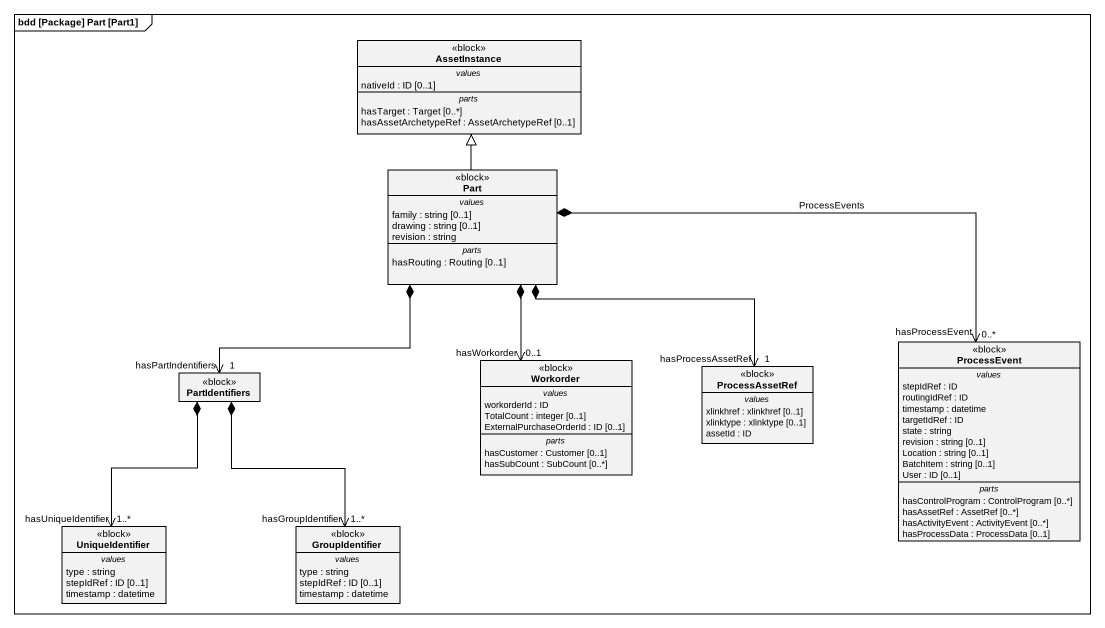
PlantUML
@startuml
mainframe bdd [Package] Part [Part1]
hide circle
hide empty members
class AssetInstance <<block>> {
  -- values --
  nativeId : ID [0..1]
  -- parts --
  hasTarget : Target [0..*]
  hasAssetArchetypeRef : AssetArchetypeRef [0..1]
}
class Part <<block>> {
  -- values --
  family : string [0..1]
  drawing : string [0..1]
  revision : string
  -- parts --
  hasRouting : Routing [0..1]
}
class PartIdentifiers <<block>>
class Workorder <<block>> {
  -- values --
  workorderId : ID
  TotalCount : integer [0..1]
  ExternalPurchaseOrderId : ID [0..1]
  -- parts --
  hasCustomer : Customer [0..1]
  hasSubCount : SubCount [0..*]
}
class ProcessAssetRef <<block>> {
  -- values --
  xlinkhref : xlinkhref [0..1]
  xlinktype : xlinktype [0..1]
  assetId : ID
}
class ProcessEvent <<block>> {
  -- values --
  stepIdRef : ID
  routingIdRef : ID
  timestamp : datetime
  targetIdRef : ID
  state : string
  revision : string [0..1]
  Location : string [0..1]
  BatchItem : string [0..1]
  User : ID [0..1]
  -- parts --
  hasControlProgram : ControlProgram [0..*]
  hasAssetRef : AssetRef [0..*]
  hasActivityEvent : ActivityEvent [0..*]
  hasProcessData : ProcessData [0..1]
}
class UniqueIdentifier <<block>> {
  -- values --
  type : string
  stepIdRef : ID [0..1]
  timestamp : datetime
}
class GroupIdentifier <<block>> {
  -- values --
  type : string
  stepIdRef : ID [0..1]
  timestamp : datetime
}
Part -up-|> AssetInstance
Part *--> "hasPartIndentifiers\n1" PartIdentifiers
Part *--> "hasWorkorder\n0..1" Workorder
Part *--> "hasProcessAssetRef\n1" ProcessAssetRef
Part *-right-> "hasProcessEvent\n0..*" ProcessEvent : ProcessEvents
PartIdentifiers *--> "hasUniqueIdentifier\n1..*" UniqueIdentifier
PartIdentifiers *--> "hasGroupIdentifier\n1..*" GroupIdentifier
@enduml
